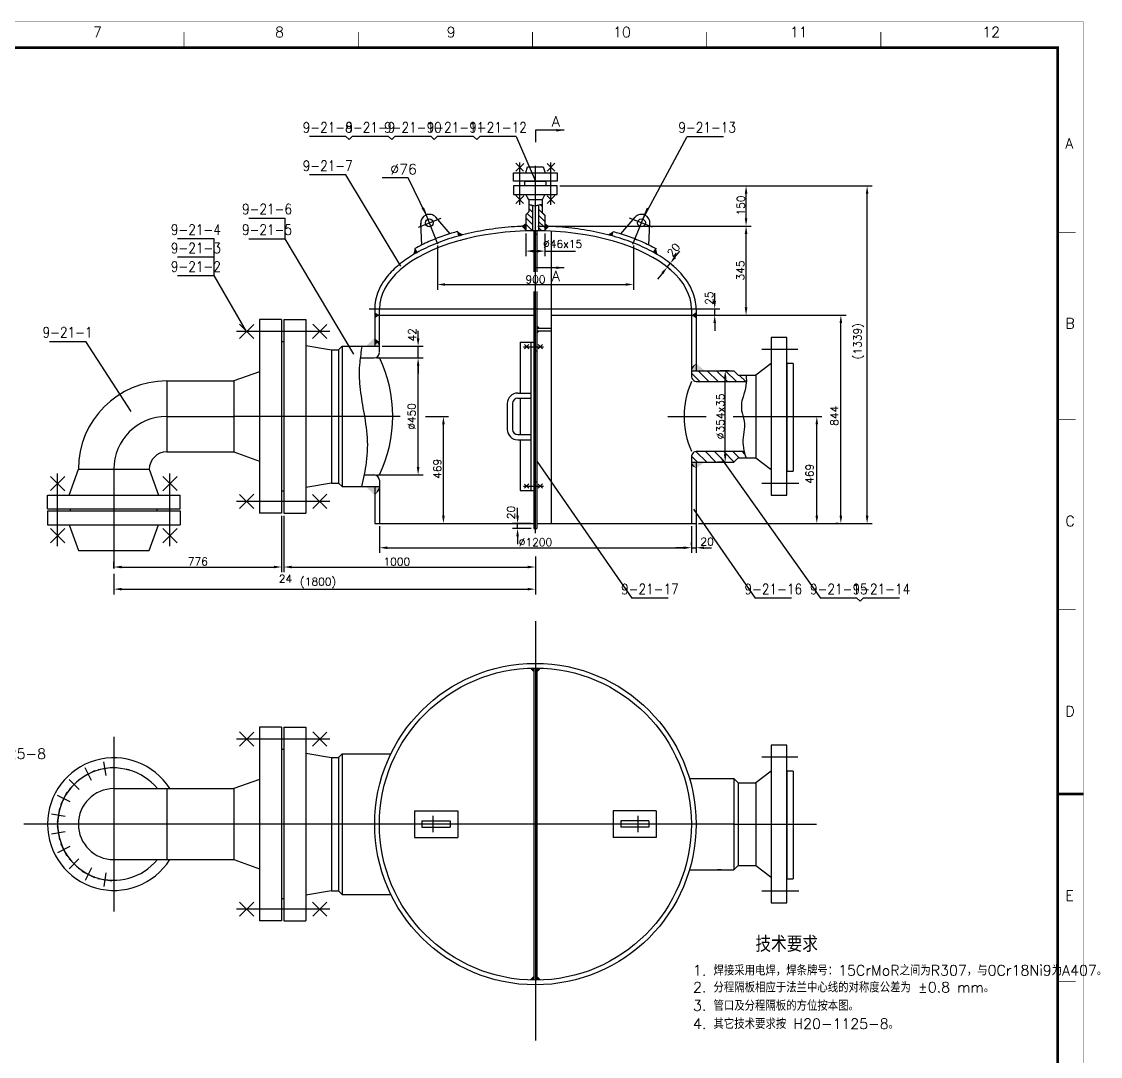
# Model space of a CAD drawing. Extents: x 49444 to 186655, y 41039 to 60167.
# Drawn here: x 180108 to 186332, y 50243 to 56211 of the extents above; entities that cross this region are included whole.
import ezdxf
from ezdxf.enums import TextEntityAlignment as Align

# ---------------------------------------------------------------- set-up
doc = ezdxf.new("R2010")
doc.units = 0
doc.header["$LTSCALE"] = 60
doc.header["$MEASUREMENT"] = 0
doc.header["$PDMODE"] = 3
doc.header["$PDSIZE"] = 0.001
doc.layers.get('0').update_dxf_attribs({"linetype": 'CONTINUOUS'})
doc.layers.get('DEFPOINTS').update_dxf_attribs({"linetype": 'CONTINUOUS'})
doc.styles.get("Standard").update_dxf_attribs({"font": 'txt_l', "bigfont": 'hztxt_l'})
doc.dimstyles.get("Standard").update_dxf_attribs({"dimtxt": 0.18, "dimasz": 0.18, "dimexe": 0.18, "dimexo": 0.0625, "dimgap": 0.09, "dimtad": 0, "dimtih": 1, "dimtoh": 1, "dimdec": 4, "dimzin": 0, "dimdsep": 46, "dimtxsty": 'Standard', "dimcen": 0.09, "dimadec": 0, "dimazin": 0, "dimtfac": 1, "dimtdec": 4, "dimtofl": 0, "dimtmove": 0, "dimatfit": 3, "dimfxl": 0, "dimtolj": 1, "dimtzin": 0, "dimarcsym": 0})
doc.dimstyles.new('STANDARD$0', dxfattribs={"dimtxt": 3, "dimasz": 3, "dimexe": 2, "dimexo": 1, "dimgap": 0.5, "dimtad": 1, "dimdec": 0, "dimzin": 0, "dimdsep": 46, "dimtxsty": 'Standard', "dimcen": 1, "dimclrd": 256, "dimclre": 256, "dimclrt": 256, "dimadec": 0, "dimazin": 0, "dimtfac": 1.5, "dimtdec": 3, "dimtix": 1, "dimtmove": 0, "dimatfit": 2, "dimfxl": 0, "dimtolj": 1, "dimarcsym": 0})

# ---------------------------------------------------------------- blocks, each defined once
blk = doc.blocks.new('*D544')
at = {"lineweight": -2}
for p, q in [((182437.5, 53933.8), (182571.7, 53933.8)), ((182541.7, 53360.8), (182541.7, 53888.8)), ((182490.7, 53315.8), (182571.7, 53315.8))]:
    blk.add_line(p, q, dxfattribs=at)
for points in [[(182534.2, 53888.8), (182549.2, 53888.8), (182541.7, 53933.8)], [(182534.2, 53360.8), (182549.2, 53360.8), (182541.7, 53315.8)]]:
    blk.add_solid(points)
at = {"layer": 'DEFPOINTS', "color": 0}
for p in [(182422.5, 53933.8), (182541.7, 53933.8), (182475.7, 53315.8)]:
    blk.add_point(p, dxfattribs=at)
at = {"insert": (182507, 53631.2), "char_height": 45, "attachment_point": 5, "rotation": 90}
blk.add_mtext('\\A1;469', dxfattribs=at)
blk = doc.blocks.new('*D556')
at = {"lineweight": -2}
for p, q in [((181620.3, 53360), (181620.3, 53035.3)), ((183072.3, 53125.3), (183072.3, 53035.3)), ((181665.3, 53065.3), (183027.3, 53065.3))]:
    blk.add_line(p, q, dxfattribs=at)
for points in [[(181665.3, 53072.8), (181665.3, 53057.8), (181620.3, 53065.3)], [(183027.3, 53072.8), (183027.3, 53057.8), (183072.3, 53065.3)]]:
    blk.add_solid(points)
at = {"layer": 'DEFPOINTS', "color": 0}
for p in [(181620.3, 53375), (183072.3, 53140.3), (183072.3, 53065.3)]:
    blk.add_point(p, dxfattribs=at)
at = {"insert": (182272.7, 53096.5), "char_height": 45, "attachment_point": 5}
blk.add_mtext('\\A1;1000', dxfattribs=at)
blk = doc.blocks.new('*D559')
at = {"lineweight": -2}
for p, q in [((181608.3, 53360), (181608.3, 53035.3)), ((180640, 53056.6), (180640, 53095.3)), ((180685, 53065.3), (181563.3, 53065.3))]:
    blk.add_line(p, q, dxfattribs=at)
for points in [[(180685, 53072.8), (180685, 53057.8), (180640, 53065.3)], [(181563.3, 53072.8), (181563.3, 53057.8), (181608.3, 53065.3)]]:
    blk.add_solid(points)
at = {"layer": 'DEFPOINTS', "color": 0}
for p in [(181608.3, 53375), (180640, 53041.6), (181608.3, 53065.3)]:
    blk.add_point(p, dxfattribs=at)
at = {"insert": (181124.1, 53097.2), "char_height": 45, "attachment_point": 5}
blk.add_mtext('\\A1;776', dxfattribs=at)
blk = doc.blocks.new('*D557')
at = {"lineweight": -2}
for p, q in [((183072.3, 53093.9), (183072.3, 52907.6)), ((180640, 53026.6), (180640, 52907.6)), ((180685, 52937.6), (183027.3, 52937.6))]:
    blk.add_line(p, q, dxfattribs=at)
for points in [[(180685, 52945.1), (180685, 52930.1), (180640, 52937.6)], [(183027.3, 52945.1), (183027.3, 52930.1), (183072.3, 52937.6)]]:
    blk.add_solid(points)
at = {"layer": 'DEFPOINTS', "color": 0}
for p in [(183072.3, 53108.9), (180640, 53041.6), (183072.3, 52937.6)]:
    blk.add_point(p, dxfattribs=at)
at = {"insert": (181818.2, 52973.2), "char_height": 45, "attachment_point": 5}
blk.add_mtext('\\A1;(1800)', dxfattribs=at)
blk = doc.blocks.new('*D561')
at = {"lineweight": -2}
for p, q in [((183964.4, 55263.7), (184317.8, 55263.7)), ((184287.8, 55076.8), (184287.8, 55218.7)), ((183849.5, 55031.8), (184317.8, 55031.8))]:
    blk.add_line(p, q, dxfattribs=at)
for points in [[(184280.3, 55218.7), (184295.3, 55218.7), (184287.8, 55263.7)], [(184280.3, 55076.8), (184295.3, 55076.8), (184287.8, 55031.8)]]:
    blk.add_solid(points)
at = {"layer": 'DEFPOINTS', "color": 0}
for p in [(183949.4, 55263.7), (184287.8, 55263.7), (183834.5, 55031.8)]:
    blk.add_point(p, dxfattribs=at)
at = {"insert": (184257.9, 55151.2), "char_height": 45, "attachment_point": 5, "rotation": 90}
blk.add_mtext('\\A1;150', dxfattribs=at)
blk = doc.blocks.new('*D545')
at = {"lineweight": -2}
for p, q in [((183213.2, 55263.7), (185016.2, 55263.7)), ((184986.2, 53360.8), (184986.2, 55218.7)), ((184653.5, 53315.8), (185016.2, 53315.8))]:
    blk.add_line(p, q, dxfattribs=at)
for points in [[(184978.7, 55218.7), (184993.7, 55218.7), (184986.2, 55263.7)], [(184978.7, 53360.8), (184993.7, 53360.8), (184986.2, 53315.8)]]:
    blk.add_solid(points)
at = {"layer": 'DEFPOINTS', "color": 0}
for p in [(183198.2, 55263.7), (184986.2, 55263.7), (184638.5, 53315.8)]:
    blk.add_point(p, dxfattribs=at)
at = {"insert": (184938.1, 54367.2), "char_height": 45, "attachment_point": 5, "rotation": 90}
blk.add_mtext('\\A1;(1339)', dxfattribs=at)
blk = doc.blocks.new('*D562')
at = {"lineweight": -2}
for p, q in [((183087.3, 55031.8), (184317.8, 55031.8)), ((184287.8, 54562.5), (184287.8, 54986.8)), ((184105.1, 54517.5), (184317.8, 54517.5))]:
    blk.add_line(p, q, dxfattribs=at)
for points in [[(184280.3, 54986.8), (184295.3, 54986.8), (184287.8, 55031.8)], [(184280.3, 54562.5), (184295.3, 54562.5), (184287.8, 54517.5)]]:
    blk.add_solid(points)
at = {"layer": 'DEFPOINTS', "color": 0}
for p in [(183072.3, 55031.8), (184287.8, 55031.8), (184090.1, 54517.5)]:
    blk.add_point(p, dxfattribs=at)
at = {"insert": (184255.2, 54775.3), "char_height": 45, "attachment_point": 5, "rotation": 90}
blk.add_mtext('\\A1;345', dxfattribs=at)
blk = doc.blocks.new('*D563')
at = {"lineweight": -2}
for p, q in [((184106.8, 54600), (184106.8, 54645)), ((183923.7, 54555), (184136.8, 54555)), ((184106.8, 54517.5), (184106.8, 54555)), ((183923.7, 54517.5), (184136.8, 54517.5)), ((184106.8, 54472.5), (184106.8, 54427.5))]:
    blk.add_line(p, q, dxfattribs=at)
for points in [[(184099.3, 54600), (184114.3, 54600), (184106.8, 54555)], [(184099.3, 54472.5), (184114.3, 54472.5), (184106.8, 54517.5)]]:
    blk.add_solid(points)
at = {"layer": 'DEFPOINTS', "color": 0}
for p in [(183908.7, 54555), (184106.8, 54555), (183908.7, 54517.5)]:
    blk.add_point(p, dxfattribs=at)
at = {"insert": (184075, 54615.8), "char_height": 45, "attachment_point": 5, "rotation": 90}
blk.add_mtext('\\A1;25', dxfattribs=at)
blk = doc.blocks.new('*D546')
at = {"lineweight": -2}
for p, q in [((184650.6, 53933.8), (184725.9, 53933.8)), ((184695.9, 53360.8), (184695.9, 53888.8)), ((184014.3, 53315.8), (184725.9, 53315.8))]:
    blk.add_line(p, q, dxfattribs=at)
for points in [[(184688.4, 53888.8), (184703.4, 53888.8), (184695.9, 53933.8)], [(184688.4, 53360.8), (184703.4, 53360.8), (184695.9, 53315.8)]]:
    blk.add_solid(points)
at = {"layer": 'DEFPOINTS', "color": 0}
for p in [(184635.6, 53933.8), (184695.9, 53933.8), (183999.3, 53315.8)]:
    blk.add_point(p, dxfattribs=at)
at = {"insert": (184654.1, 53603.3), "char_height": 45, "attachment_point": 5, "rotation": 90}
blk.add_mtext('\\A1;469', dxfattribs=at)
blk = doc.blocks.new('*D569')
at = {"lineweight": -2}
for p, q in [((184190.5, 54197.5), (184137.5, 54197.5)), ((184167.5, 53715.1), (184167.5, 54152.5)), ((184152.5, 53670.1), (184137.5, 53670.1))]:
    blk.add_line(p, q, dxfattribs=at)
for points in [[(184160, 54152.5), (184175, 54152.5), (184167.5, 54197.5)], [(184160, 53715.1), (184175, 53715.1), (184167.5, 53670.1)]]:
    blk.add_solid(points)
at = {"layer": 'DEFPOINTS', "color": 0}
for p in [(184167.5, 54197.5), (184205.5, 54197.5), (184167.5, 53670.1)]:
    blk.add_point(p, dxfattribs=at)
at = {"insert": (184140.1, 53933.8), "char_height": 45, "attachment_point": 5, "rotation": 90}
blk.add_mtext('\\A1;%%c354x35', dxfattribs=at)
blk = doc.blocks.new('*D568')
at = {"lineweight": -2}
for p, q in [((183016.9, 54989.1), (183016.9, 54857.4)), ((183127.6, 54989.1), (183127.6, 54857.4)), ((183061.9, 54887.4), (183082.6, 54887.4))]:
    blk.add_line(p, q, dxfattribs=at)
for points in [[(183061.9, 54894.9), (183061.9, 54879.9), (183016.9, 54887.4)], [(183082.6, 54894.9), (183082.6, 54879.9), (183127.6, 54887.4)]]:
    blk.add_solid(points)
at = {"layer": 'DEFPOINTS', "color": 0}
for p in [(183016.9, 55004.1), (183127.6, 55004.1), (183127.6, 54887.4)]:
    blk.add_point(p, dxfattribs=at)
at = {"insert": (183229.1, 54928.6), "char_height": 45, "attachment_point": 5}
blk.add_mtext('\\A1;%%c46x15', dxfattribs=at)
blk = doc.blocks.new('*D564')
at = {"lineweight": -2}
for p, q in [((182506.7, 54919.1), (182506.7, 54664.9)), ((183637.9, 54919.1), (183637.9, 54664.9)), ((182551.7, 54694.9), (183592.9, 54694.9))]:
    blk.add_line(p, q, dxfattribs=at)
for points in [[(182551.7, 54702.4), (182551.7, 54687.4), (182506.7, 54694.9)], [(183592.9, 54702.4), (183592.9, 54687.4), (183637.9, 54694.9)]]:
    blk.add_solid(points)
at = {"layer": 'DEFPOINTS', "color": 0}
for p in [(182506.7, 54934.1), (183637.9, 54934.1), (183637.9, 54694.9)]:
    blk.add_point(p, dxfattribs=at)
at = {"insert": (183072.3, 54723.9), "char_height": 45, "attachment_point": 5}
blk.add_mtext('\\A1;900', dxfattribs=at)
blk = doc.blocks.new('*D558')
at = {"lineweight": -2}
for p, q in [((182172.3, 53300.8), (182172.3, 53146.4)), ((183972.3, 53300.8), (183972.3, 53146.4)), ((182217.3, 53176.4), (183927.3, 53176.4))]:
    blk.add_line(p, q, dxfattribs=at)
for points in [[(182217.3, 53183.9), (182217.3, 53168.9), (182172.3, 53176.4)], [(183927.3, 53183.9), (183927.3, 53168.9), (183972.3, 53176.4)]]:
    blk.add_solid(points)
at = {"layer": 'DEFPOINTS', "color": 0}
for p in [(182172.3, 53315.8), (183972.3, 53315.8), (183972.3, 53176.4)]:
    blk.add_point(p, dxfattribs=at)
at = {"insert": (183072.3, 53208.6), "char_height": 45, "attachment_point": 5}
blk.add_mtext('\\A1;%%c1200', dxfattribs=at)
blk = doc.blocks.new('*D555')
at = {"lineweight": -2}
for p, q in [((183999.3, 53324.1), (183999.3, 53146.5)), ((183927.3, 53176.5), (183882.3, 53176.5)), ((183972.3, 53191.4), (183972.3, 53206.5)), ((183972.3, 53176.5), (183999.3, 53176.5)), ((184044.3, 53176.5), (184089.3, 53176.5))]:
    blk.add_line(p, q, dxfattribs=at)
for points in [[(183927.3, 53184), (183927.3, 53169), (183972.3, 53176.5)], [(184044.3, 53184), (184044.3, 53169), (183999.3, 53176.5)]]:
    blk.add_solid(points)
at = {"layer": 'DEFPOINTS', "color": 0}
for p in [(183999.3, 53339.1), (183972.3, 53176.4), (183999.3, 53176.5)]:
    blk.add_point(p, dxfattribs=at)
at = {"insert": (184062.5, 53211.3), "char_height": 45, "attachment_point": 5}
blk.add_mtext('\\A1;20', dxfattribs=at)
blk = doc.blocks.new('*D565')
at = {"lineweight": -2}
for p, q in [((183877.7, 54851.9), (183905.6, 54887.2)), ((183833, 54795.4), (183849.8, 54816.6)), ((183844.8, 54786.1), (183856.6, 54776.8)), ((183861.6, 54807.3), (183873.3, 54798)), ((183805.1, 54760.1), (183777.2, 54724.8))]:
    blk.add_line(p, q, dxfattribs=at)
for points in [[(183871.8, 54856.6), (183883.6, 54847.2), (183849.8, 54816.6)], [(183799.2, 54764.8), (183811, 54755.5), (183833, 54795.4)]]:
    blk.add_solid(points)
at = {"layer": 'DEFPOINTS', "color": 0}
for p in [(183833, 54795.4), (183849.8, 54816.6), (183849.8, 54816.6)]:
    blk.add_point(p, dxfattribs=at)
at = {"insert": (183869.6, 54894), "char_height": 45, "attachment_point": 5, "rotation": 51.65916}
blk.add_mtext('\\A1;20', dxfattribs=at)
blk = doc.blocks.new('*D560')
at = {"lineweight": -2}
for p, q in [((182969.5, 53360.8), (182969.5, 53405.8)), ((183048.3, 53315.8), (182939.5, 53315.8)), ((183048.3, 53287.5), (182939.5, 53287.5)), ((182969.5, 53287.5), (182969.5, 53315.8)), ((182969.5, 53242.5), (182969.5, 53197.5))]:
    blk.add_line(p, q, dxfattribs=at)
for points in [[(182962, 53360.8), (182977, 53360.8), (182969.5, 53315.8)], [(182962, 53242.5), (182977, 53242.5), (182969.5, 53287.5)]]:
    blk.add_solid(points)
at = {"layer": 'DEFPOINTS', "color": 0}
for p in [(182969.5, 53315.8), (183063.3, 53315.8), (183063.3, 53287.5)]:
    blk.add_point(p, dxfattribs=at)
at = {"insert": (182931.4, 53378.9), "char_height": 45, "attachment_point": 5, "rotation": 90}
blk.add_mtext('\\A1;20', dxfattribs=at)
blk = doc.blocks.new('*D547')
at = {"lineweight": -2}
for p, q in [((184269.2, 54517.5), (184864.8, 54517.5)), ((184834.8, 53360.8), (184834.8, 54472.5)), ((184819.8, 53315.8), (184804.8, 53315.8))]:
    blk.add_line(p, q, dxfattribs=at)
for points in [[(184827.3, 54472.5), (184842.3, 54472.5), (184834.8, 54517.5)], [(184827.3, 53360.8), (184842.3, 53360.8), (184834.8, 53315.8)]]:
    blk.add_solid(points)
at = {"layer": 'DEFPOINTS', "color": 0}
for p in [(184254.2, 54517.5), (184834.8, 54517.5), (184834.8, 53315.8)]:
    blk.add_point(p, dxfattribs=at)
at = {"insert": (184797.5, 53937.6), "char_height": 45, "attachment_point": 5, "rotation": 90}
blk.add_mtext('\\A1;844', dxfattribs=at)
blk = doc.blocks.new('*D566')
at = {"lineweight": -2}
for p, q in [((182157.3, 54271.3), (182425.7, 54271.3)), ((182395.7, 53641.3), (182395.7, 54226.3)), ((182157.3, 53596.3), (182425.7, 53596.3))]:
    blk.add_line(p, q, dxfattribs=at)
for points in [[(182388.2, 54226.3), (182403.2, 54226.3), (182395.7, 54271.3)], [(182388.2, 53641.3), (182403.2, 53641.3), (182395.7, 53596.3)]]:
    blk.add_solid(points)
at = {"layer": 'DEFPOINTS', "color": 0}
for p in [(182142.3, 54271.3), (182395.7, 54271.3), (182142.3, 53596.3)]:
    blk.add_point(p, dxfattribs=at)
at = {"insert": (182358.1, 53933.8), "char_height": 45, "attachment_point": 5, "rotation": 90}
blk.add_mtext('\\A1;%%c450', dxfattribs=at)
blk = doc.blocks.new('*D567')
at = {"lineweight": -2}
for p, q in [((182395.7, 54383.5), (182395.7, 54428.5)), ((182187.3, 54338.5), (182425.7, 54338.5)), ((182395.7, 54271.3), (182395.7, 54338.5)), ((182384.8, 54271.3), (182425.7, 54271.3)), ((182395.7, 54226.3), (182395.7, 54181.3))]:
    blk.add_line(p, q, dxfattribs=at)
for points in [[(182388.2, 54383.5), (182403.2, 54383.5), (182395.7, 54338.5)], [(182388.2, 54226.3), (182403.2, 54226.3), (182395.7, 54271.3)]]:
    blk.add_solid(points)
at = {"layer": 'DEFPOINTS', "color": 0}
for p in [(182172.3, 54338.5), (182395.7, 54338.5), (182369.8, 54271.3)]:
    blk.add_point(p, dxfattribs=at)
at = {"insert": (182361.4, 54404.4), "char_height": 45, "attachment_point": 5, "rotation": 90}
blk.add_mtext('\\A1;42', dxfattribs=at)

msp = doc.modelspace()

# ---------------------------------------------------------------- hatches: boundary and pattern name
h = msp.add_hatch()
h.set_pattern_fill('ANSI31', color=256, scale=200, angle=90, style=0)
h.set_pattern_definition([(135, (154036.81, 42905.11), (-17.67767, -17.67767), [])])
edge = h.paths.add_edge_path()
edge.add_arc((183024.940199, 55065.541795), 89.907583, 70.3961695458, 84.2241260272)
edge.add_line((183033.988261, 55154.992933), (183033.988261, 55112.992403))
edge.add_line((183033.988261, 55112.992403), (183016.855501, 55096.976295))
edge.add_line((183016.855501, 55096.976295), (183016.855501, 55004.112987))
edge.add_ellipse((183072.309701, 54554.968013), major_axis=(-900, 0), ratio=0.5, start_angle=271.0953200844, end_angle=273.5325616392, ccw=False)
edge.add_line((183055.105501, 55004.885787), (183055.105501, 55150.237888))
h = msp.add_hatch()
h.set_pattern_fill('ANSI31', color=256, scale=200, style=0)
h.set_pattern_definition([(135, (212107.81, 42905.11), (17.67767, 17.67767), [])])
edge = h.paths.add_edge_path()
edge.add_arc((183119.679172, 55065.541795), 89.907583, 455.7758739728, 469.6038304542, ccw=False)
edge.add_line((183110.631109, 55154.992933), (183110.631109, 55112.992403))
edge.add_line((183110.631109, 55112.992403), (183127.763869, 55096.976295))
edge.add_line((183127.763869, 55096.976295), (183127.763869, 55004.112987))
edge.add_ellipse((183072.30967, 54554.968013), major_axis=(900, 0), ratio=0.5, start_angle=86.4674383608, end_angle=88.9046799156)
edge.add_line((183089.513869, 55004.885787), (183089.513869, 55150.237888))
h = msp.add_hatch()
h.set_pattern_fill('ANSI31', color=256, scale=300, angle=90, style=0)
h.set_pattern_definition([(135, (154036.81, 42752.674), (-26.516504, -26.516504), [])])
h.paths.add_polyline_path([(184289.180993, 54134.477179, 0.0464178178), (184287.287836, 54172.727179), (184242.929261, 54172.727179), (184218.152576, 54197.477179), (183972.309701, 54197.477179), (183972.309701, 54168.227154, 0.4142135624), (184006.059676, 54134.477179)])
h.paths.add_polyline_path([(184218.152576, 53670.089464), (184242.929261, 53694.839464), (184289.01671, 53694.839464, -0.0416168976), (184276.279774, 53733.089464), (184006.059676, 53733.089464, 0.4142135624), (183972.309701, 53699.339489), (183972.309701, 53670.089464)])

# ---------------------------------------------------------------- linework, layer by layer
for p, q in [((181979.179961, 55548.422789), (181769.179961, 55548.422789)), ((182224.802333, 55548.422789), (182014.802333, 55548.422789)), ((182470.424705, 55548.422789), (182260.424705, 55548.422789)), ((182716.047077, 55548.422789), (182506.047077, 55548.422789)), ((182961.669449, 55548.422789), (182751.669449, 55548.422789)), ((182961.669449, 55548.422789), (183072.218889, 55291.193325)), ((183692.766571, 55071.454701), (183947.899911, 55548.158763)), ((183947.899911, 55548.158763), (184157.899911, 55548.158763)), ((183072.309685, 53260.339919), (183072.309685, 55378.411437)), ((181979.179961, 55327.127123), (181769.179961, 55327.127123)), ((182296.897317, 54800.694182), (181979.179961, 55327.127123)), ((182337.979967, 55309.961838), (182187.624463, 55309.961838)), ((182509.528854, 54926.911876), (182425.776681, 55136.804453)), ((183635.090517, 54926.911876), (183718.842689, 55136.804453)), ((181418.84744, 55077.519479), (181628.84744, 55077.519479)), ((181628.84744, 54958.43001), (181628.84744, 55077.519479)), ((182397.59865, 55025.431087), (182529.319867, 55077.966786)), ((182416.853748, 54923.159644), (182411.601066, 55048.461698)), ((182579.931817, 54987.555402), (182497.140618, 55082.562568)), ((183564.687554, 54987.555402), (183647.478752, 55082.562568)), ((183747.020721, 55025.431087), (183615.299504, 55077.966786)), ((183727.765622, 54923.159644), (183733.018305, 55048.461698)), ((182631.308308, 54975.489417), (182624.036812, 55000.657726)), ((183063.309701, 55004.945512), (183063.309701, 54766.902328)), ((183063.309701, 54984.196831), (183081.309701, 54984.196831)), ((183081.309701, 55004.945512), (183081.309701, 54766.902328)), ((183163.063652, 55002.674312), (183163.063652, 53315.825687)), ((183513.311063, 54975.489417), (183520.582559, 55000.657726)), ((181218.300689, 54958.418353), (181008.300689, 54958.418353)), ((181218.300689, 54745.751638), (181218.300689, 54958.418353)), ((181418.84744, 54958.43001), (181628.84744, 54958.43001)), ((182025.488422, 54292.033974), (181628.84744, 54958.43001)), ((182390.157342, 54879.64145), (182375.805525, 54901.62071)), ((183754.462028, 54879.64145), (183768.813845, 54901.62071)), ((181218.300689, 54852.084996), (181008.300689, 54852.084996)), ((183127.582254, 54887.436304), (183303.324382, 54887.436304)), ((181008.300689, 54745.751638), (181218.300689, 54745.751638)), ((181406.15715, 54424.283318), (181218.300689, 54745.751638)), ((183063.309701, 54653.81239), (183063.309701, 53287.47431)), ((183081.309701, 54653.81239), (183081.309701, 53556.297287)), ((182113.714314, 54554.968013), (184040.4841, 54554.968013)), ((182145.309701, 54554.968013), (182145.309701, 54338.476974)), ((182172.309695, 54302.998531), (182172.309705, 54554.968013)), ((183972.309701, 54554.968013), (183972.309701, 54168.227179)), ((183999.309701, 54554.968013), (183999.309701, 54197.477179)), ((181480.809701, 54492.533318), (181480.809701, 53375.033318)), ((181608.309701, 54492.533318), (181480.809701, 54492.533318)), ((181608.309701, 54492.533318), (181608.309701, 53375.033318)), ((181620.309701, 54492.533318), (181620.309701, 53375.033318)), ((181620.309701, 54492.533318), (181747.809701, 54492.533318)), ((181747.809701, 54492.533318), (181747.809701, 53375.033318)), ((182145.309701, 54517.468013), (183063.309701, 54517.468013)), ((183163.063652, 54517.468013), (183999.309701, 54517.468013)), ((181885.552345, 54424.283318), (181347.011653, 54424.283318)), ((183081.309701, 54443.061916), (183163.063652, 54443.061916)), ((183081.309701, 54426.970519), (183163.063652, 54426.970519)), ((180268.005029, 54366.549291), (180478.005029, 54366.549291)), ((180739.416519, 53962.999836), (180478.005029, 54366.549291)), ((181620.309701, 54365.033318), (181608.309701, 54365.033318)), ((181620.309701, 54365.033318), (181620.309701, 53502.533318)), ((182985.309701, 54361.268876), (183063.309701, 54361.268876)), ((182985.309701, 54361.268876), (182985.309701, 54068.783318)), ((183045.309701, 54361.268876), (183045.309701, 53506.297287)), ((181896.309701, 54317.783318), (181936.483048, 54317.783318)), ((181936.483048, 54317.783318), (181957.530418, 54338.783318)), ((181936.483048, 54317.783318), (181936.483048, 53549.783318)), ((181957.530418, 54338.783318), (182172.309689, 54338.783318)), ((181957.530418, 54338.783318), (181957.530418, 53528.783318)), ((183003.518012, 54335.722761), (183119.511541, 54335.722761)), ((183063.309701, 54311.268876), (183081.309701, 54311.268876)), ((182061.807632, 54271.283318), (182142.309686, 54271.283318)), ((180944.981935, 54138.533318), (180944.981935, 53729.033318)), ((180944.981935, 54138.533318), (181332.309701, 54138.533318)), ((182970.309701, 54068.783318), (183045.309701, 54068.783318)), ((182970.309701, 54038.783318), (183045.309701, 54038.783318)), ((182985.309701, 54038.783318), (182985.309701, 53828.783318)), ((182910.309701, 54008.783318), (182910.309701, 53858.783318)), ((182940.309701, 54008.783318), (182940.309701, 53858.783318)), ((180944.981935, 53933.783318), (181332.309701, 53933.783318)), ((182292.984186, 53933.783318), (181332.309701, 53933.783318)), ((183836.221827, 53933.783318), (184057.745529, 53933.783318)), ((184213.053788, 53933.783318), (184722.109445, 53933.783318)), ((182970.309701, 53828.783318), (183045.309701, 53828.783318)), ((182970.309701, 53798.783318), (183045.309701, 53798.783318)), ((182985.309701, 53798.783318), (182985.309701, 53506.297287)), ((180944.981935, 53729.033318), (181332.309701, 53729.033318)), ((183081.309701, 53675.267199), (183627.792393, 52885.689521)), ((183972.309701, 53699.339464), (183972.309701, 53315.825687)), ((183999.309701, 53670.089464), (183999.309701, 53315.825687)), ((184142.291353, 53694.741508), (184717.715792, 52885.689521)), ((180315.981935, 53184.772453), (180315.981935, 53604.147701)), ((180639.981935, 53628.783318), (180639.981935, 53056.582695)), ((180963.981935, 53184.772453), (180963.981935, 53604.147701)), ((182084.177417, 53596.283318), (182142.309686, 53596.283318)), ((181896.309701, 53549.783318), (181936.483048, 53549.783318)), ((181936.483048, 53549.783318), (181957.530418, 53528.783318)), ((182172.309686, 53566.283319), (182172.309686, 53315.825687)), ((183003.518012, 53531.843402), (183119.511541, 53531.843402)), ((183063.309701, 53556.297287), (183081.309701, 53556.297287)), ((183081.309701, 53556.297287), (183081.309701, 53287.47431)), ((180257.481935, 53480.283318), (181022.481935, 53480.283318)), ((180257.481935, 53400.783318), (180257.481935, 53480.283318)), ((181022.481935, 53400.783318), (181022.481935, 53480.283318)), ((181620.309701, 53502.533318), (181608.309701, 53502.533318)), ((181957.530418, 53528.783318), (182172.309695, 53528.783318)), ((182145.309701, 53528.783318), (182145.309701, 53465.033318)), ((182145.309701, 53528.783318), (182145.309701, 53315.825687)), ((182985.309701, 53506.297287), (183063.309701, 53506.297287)), ((181885.552345, 53443.283318), (181347.011653, 53443.283318)), ((180257.481935, 53400.783318), (181022.481935, 53400.783318)), ((180257.481935, 53388.783318), (180257.481935, 53309.283318)), ((180257.481935, 53388.783318), (181022.481935, 53388.783318)), ((180389.46955, 53388.783318), (180389.46955, 53400.783318)), ((180389.46955, 53388.783318), (180890.49432, 53388.783318)), ((180890.49432, 53388.783318), (180890.49432, 53400.783318)), ((181022.481935, 53388.783318), (181022.481935, 53309.283318)), ((181608.309701, 53375.033318), (181480.809701, 53375.033318)), ((181620.309701, 53375.033318), (181747.809701, 53375.033318)), ((183984.069875, 53399.7729), (184339.877386, 52885.689521)), ((180257.481935, 53309.283318), (181022.481935, 53309.283318)), ((182145.309701, 53315.825687), (183063.309701, 53315.825687)), ((183063.309701, 53287.47431), (183081.309701, 53287.47431)), ((183081.309701, 53315.825687), (183999.309701, 53315.825687)), ((183837.792393, 52885.689521), (183627.792393, 52885.689521)), ((184549.877386, 52885.689521), (184339.877386, 52885.689521)), ((184927.715792, 52885.689521), (184717.715792, 52885.689521)), ((185173.338164, 52885.689521), (184963.338164, 52885.689521)), ((183072.309685, 52752.181209), (183072.309685, 50334.771654)), ((183063.309701, 52482.3895), (183063.309701, 50682.479527)), ((183081.309701, 52482.3895), (183081.309701, 50682.479527)), ((186085.313802, 51755.463632), (186085.313802, 52235.463632)), ((181608.309701, 52141.184513), (181480.809701, 52141.184513)), ((181480.809701, 52141.184513), (181480.809701, 51023.684513)), ((181608.309701, 52141.184513), (181608.309701, 51023.684513)), ((181620.309701, 52141.184513), (181747.809701, 52141.184513)), ((181620.309701, 52141.184513), (181620.309701, 51023.684513)), ((181747.809701, 52141.184513), (181747.809701, 51023.684513)), ((180639.981935, 52085.925957), (180639.981935, 51077.734442)), ((181885.552345, 52072.934513), (181347.011653, 52072.934513)), ((181620.309701, 52013.684513), (181608.309701, 52013.684513)), ((181620.309701, 52013.684513), (181620.309701, 51151.184513)), ((181936.483048, 51966.434513), (181957.530418, 51987.434513)), ((181957.530418, 51987.434513), (181957.530418, 51177.434513)), ((181957.530418, 51987.434513), (182238.460795, 51987.434513)), ((181896.309701, 51966.434513), (181936.483048, 51966.434513)), ((181936.483048, 51966.434513), (181936.483048, 51198.434513)), ((184218.152576, 51846.128374), (184218.152576, 51318.740659)), ((184242.929261, 51821.378374), (184242.929261, 51343.490659)), ((180639.981935, 51787.184513), (181332.309701, 51787.184513)), ((180944.981935, 51787.184513), (180944.981935, 51377.684513)), ((182375.295061, 51659.916466), (182624.036812, 51659.916466)), ((182375.295061, 51659.916466), (182375.295061, 51504.95256)), ((182480.38419, 51630.144097), (182480.38419, 51535.32639)), ((182624.036812, 51659.916466), (182624.036812, 51504.95256)), ((183520.582559, 51659.916466), (183520.582559, 51504.95256)), ((183769.324309, 51659.916466), (183520.582559, 51659.916466)), ((183664.23518, 51630.144097), (183664.23518, 51535.32639)), ((183769.324309, 51659.916466), (183769.324309, 51504.95256)), ((184213.053788, 51582.434513), (180120.134812, 51582.434513)), ((182375.295061, 51600.434513), (182375.295061, 51564.434513)), ((182416.853748, 51600.434513), (182416.853748, 51564.434513)), ((182416.853748, 51600.434513), (182579.931817, 51600.434513)), ((182416.853748, 51564.434513), (182579.931817, 51564.434513)), ((182579.931817, 51600.434513), (182579.931817, 51564.434513)), ((183835.449619, 51582.434513), (183525.665397, 51582.434513)), ((183727.765622, 51600.434513), (183564.687554, 51600.434513)), ((183564.687554, 51600.434513), (183564.687554, 51564.434513)), ((183727.765622, 51564.434513), (183564.687554, 51564.434513)), ((183727.765622, 51600.434513), (183727.765622, 51564.434513)), ((183769.324309, 51600.434513), (183769.324309, 51564.434513)), ((184213.053788, 51582.434513), (184693.885168, 51582.434513)), ((182375.295061, 51504.95256), (182624.036812, 51504.95256)), ((183769.324309, 51504.95256), (183520.582559, 51504.95256)), ((180639.981935, 51377.684513), (181332.309701, 51377.684513)), ((181896.309701, 51198.434513), (181936.483048, 51198.434513)), ((181936.483048, 51198.434513), (181957.530418, 51177.434513)), ((181957.530418, 51177.434513), (182238.460795, 51177.434513)), ((181620.309701, 51151.184513), (181608.309701, 51151.184513)), ((181885.552345, 51091.934513), (181347.011653, 51091.934513)), ((181608.309701, 51023.684513), (181480.809701, 51023.684513)), ((181620.309701, 51023.684513), (181747.809701, 51023.684513))]:
    msp.add_line(p, q)
at = {"color": 0, "linetype": 'ByBlock'}
for p, q in [((184145.064797, 53670.073508), (184122.564797, 53670.073508)), ((184145.064797, 51318.724703), (184122.564797, 51318.724703))]:
    msp.add_line(p, q, dxfattribs=at)
at = {"const_width": 1.5}
msp.add_lwpolyline([(173620.313802, 47300.463632), (186235.313802, 47300.463632), (186235.313802, 56210.463632), (173620.313802, 56210.463632), (173620.313802, 47300.463632, 1.9635677679)], format="xyb", dxfattribs=at)
for points, const_width in [([(181045.313802, 56150.463632), (181045.313802, 56060.463632)], 4.5), ([(182050.313802, 56150.463632), (182050.313802, 56060.463632)], 4.5), ([(183055.313802, 56150.463632), (183055.313802, 56060.463632)], 4.5), ([(184060.313802, 56150.463632), (184060.313802, 56060.463632)], 4.5), ([(185065.313802, 56150.463632), (185065.313802, 56060.463632)], 4.5), ([(173995.313802, 47450.463632), (186085.313802, 47450.463632), (186085.313802, 56060.463632), (173995.313802, 56060.463632), (173995.313802, 47450.463632)], 15), ([(186085.313802, 54995.463632), (186190.313802, 54995.463632)], 4.5), ([(186085.313802, 53915.463632), (186190.313802, 53915.463632)], 4.5), ([(186085.313802, 52818.6982), (186190.313802, 52818.6982)], 4.5), ([(186085.313802, 51755.463632), (186235.313802, 51755.463632)], 15), ([(186085.313802, 50675.463632), (186190.313802, 50675.463632)], 4.5)]:
    msp.add_lwpolyline(points, dxfattribs=dict(const_width=const_width))
for points in [[(181979.179961, 55548.422789), (181997.502438, 55530.343411), (182014.802333, 55548.422789)], [(182224.802333, 55548.422789), (182243.12481, 55530.343411), (182260.424705, 55548.422789)], [(182470.424705, 55548.422789), (182488.747182, 55530.343411), (182506.047077, 55548.422789)], [(182716.047077, 55548.422789), (182734.369555, 55530.343411), (182751.669449, 55548.422789)], [(182959.527616, 55348.994745), (183005.277946, 55393.32906)], [(182960.235624, 55394.037068), (183004.569939, 55348.286738)], [(182982.402772, 55154.574843), (182982.402772, 55397.56079)], [(183016.597674, 55339.53732), (183027.630121, 55373.003235), (183116.807656, 55373.003235), (183127.840104, 55339.53732)], [(183185.091804, 55348.994745), (183139.341474, 55393.32906)], [(183184.383796, 55394.037068), (183140.049481, 55348.286738)], [(183162.21663, 55154.574843), (183162.21663, 55397.56079)], [(183011.020419, 55263.71448), (183011.020419, 55291.193325), (183133.417359, 55291.193325), (183133.417359, 55263.71448)], [(183127.226506, 55213.901663), (183110.449494, 55183.52916), (183033.988261, 55183.52916), (183017.392756, 55213.901663)], [(182959.527616, 55162.53639), (183005.277946, 55206.870728)], [(182960.235624, 55207.578713), (183004.569939, 55161.828405)], [(183033.988261, 55183.52916), (183033.988261, 55112.992403)], [(183055.105501, 55150.23789), (183055.105501, 55004.883863)], [(183089.332254, 55151.63946), (183089.332254, 55004.885618)], [(183110.449494, 55183.52916), (183110.449494, 55109.936115)], [(183185.091804, 55162.53639), (183139.341474, 55206.870728)], [(183184.383796, 55207.578713), (183140.049481, 55161.828405)], [(183016.855501, 55096.976295), (183033.988261, 55112.992403)], [(183016.855501, 55096.976295), (183016.855501, 55004.093505)], [(183127.582254, 55094.585333), (183110.449494, 55110.601463)], [(183127.582254, 55094.585333), (183127.582254, 55004.099243)], [(181446.858596, 54383.023294), (181365.455689, 54465.543327)], [(181868.756985, 54383.023294), (181787.354077, 54465.543327)], [(181447.417159, 54464.984764), (181364.897126, 54383.581857)], [(181869.315547, 54464.984764), (181786.795515, 54383.581857)], [(181747.809701, 54343.283318), (181896.309701, 54317.783318), (181896.309701, 53549.783318), (181747.809701, 53524.283318)], [(183034.888696, 54347.933197), (183010.132686, 54323.512324)], [(183034.721127, 54323.344756), (183010.300255, 54348.100765)], [(183113.592263, 54347.933197), (183088.836253, 54323.512324)], [(183113.424694, 54323.344756), (183089.003822, 54348.100765)], [(184586.547854, 54320.773633), (184378.434038, 54320.773633)], [(184433.306306, 54239.775672), (184343.661671, 54172.727179), (184343.661671, 53694.839464), (184433.306306, 53627.790972)], [(184558.748531, 54239.261412), (184522.573998, 54239.261412), (184522.573998, 53618.276937), (184558.748531, 53618.276937)], [(184558.748531, 54239.261412), (184558.748531, 53618.276937)], [(181480.809701, 54191.033318), (181332.309701, 54138.533318), (181332.309701, 53729.033318), (181480.809701, 53676.533318)], [(183972.309701, 54197.477179), (184218.152576, 54197.477179)], [(184218.152576, 54197.477179), (184242.929261, 54172.727179)], [(184242.929261, 54172.727179), (184343.661671, 54172.727179)], [(184006.059701, 54134.477179), (184289.181003, 54134.477179)], [(184006.059701, 53733.089464), (184276.279773, 53733.089464)], [(183972.309701, 53670.089464), (184218.152576, 53670.089464)], [(184218.152576, 53670.089464), (184242.929261, 53694.839464)], [(184242.929261, 53694.839464), (184343.661671, 53694.839464)], [(180382.731935, 53480.283318), (180435.231935, 53628.783318), (180844.731935, 53628.783318), (180897.231935, 53480.283318)], [(180357.241959, 53587.578758), (180274.721926, 53506.17585)], [(180275.280489, 53588.13732), (180356.683396, 53505.617288)], [(180922.721912, 53587.578758), (181005.241944, 53506.17585)], [(181004.683382, 53588.13732), (180923.280474, 53505.617288)], [(183034.888696, 53519.632966), (183010.132686, 53544.053838)], [(183034.721127, 53544.221407), (183010.300255, 53519.465397)], [(183113.592263, 53519.632966), (183088.836253, 53544.053838)], [(183113.424694, 53544.221407), (183089.003822, 53519.465397)], [(184590.933646, 53546.792983), (184378.434038, 53546.792983)], [(184591.707854, 53546.792983), (184522.749437, 53546.792983)], [(181447.417159, 53402.581872), (181364.897126, 53483.984779)], [(181446.858596, 53484.543342), (181365.455689, 53402.023309)], [(181869.315547, 53402.581872), (181786.795515, 53483.984779)], [(181868.756985, 53484.543342), (181787.354077, 53402.023309)], [(180357.241959, 53286.591746), (180274.721926, 53205.188839)], [(180275.280489, 53287.150309), (180356.683396, 53204.630276)], [(180382.731935, 53309.283318), (180435.231935, 53160.783318), (180844.731935, 53160.783318), (180897.231935, 53309.283318)], [(180922.721912, 53286.591746), (181005.241944, 53205.188839)], [(181004.683382, 53287.150309), (180923.280474, 53204.630276)], [(184927.715792, 52885.689521), (184946.038269, 52867.610143), (184963.338164, 52885.689521)], [(181447.417159, 52113.63596), (181364.897126, 52032.233052)], [(181446.858596, 52031.67449), (181365.455689, 52114.194522)], [(181869.315547, 52113.63596), (181786.795515, 52032.233052)], [(181868.756985, 52031.67449), (181787.354077, 52114.194522)], [(181747.809701, 51991.934513), (181896.309701, 51966.434513), (181896.309701, 51198.434513), (181747.809701, 51172.934513)], [(180596.483108, 51862.024182), (180583.244232, 51942.076457)], [(184586.547854, 51969.424829), (184378.434038, 51969.424829)], [(180529.384774, 51889.554452), (180457.341573, 51852.226019)], [(180512.02739, 51834.868635), (180474.698957, 51906.911836)], [(180629.889808, 51908.669758), (180549.837532, 51895.430882)], [(180731.38273, 51895.79173), (180651.157454, 51907.938324)], [(184433.306306, 51888.426867), (184343.661671, 51821.378374), (184343.661671, 51343.490659), (184433.306306, 51276.442167)], [(184558.748531, 51887.912607), (184522.573998, 51887.912607), (184522.573998, 51266.928132), (184558.748531, 51266.928132)], [(184558.748531, 51887.912607), (184558.748531, 51266.928132)], [(180440.096754, 51782.943924), (180382.332731, 51839.925959)], [(180439.70576, 51840.316953), (180382.723725, 51782.55293)], [(181480.809701, 51839.684513), (181332.309701, 51787.184513), (181332.309701, 51377.684513), (181480.809701, 51325.184513)], [(183961.013527, 51846.128374), (184218.152576, 51846.128374)], [(184218.152576, 51846.128374), (184242.929261, 51821.378374)], [(184242.929261, 51821.378374), (184343.661671, 51821.378374)], [(180387.732273, 51711.3328), (180315.187005, 51747.675871)], [(180369.631175, 51765.776969), (180333.288103, 51693.231702)], [(180326.020405, 51673.230994), (180313.873811, 51593.005718)], [(180360.059746, 51627.045059), (180279.83447, 51639.191653)], [(180313.142377, 51571.738072), (180326.381253, 51491.685796)], [(180359.787953, 51538.331372), (180279.735677, 51525.092496)], [(180386.943499, 51453.875654), (180314.900299, 51416.547221)], [(180332.257682, 51471.233038), (180369.586115, 51399.189837)], [(180381.495182, 51381.554025), (180439.259205, 51324.571989)], [(180438.868211, 51381.945018), (180381.886176, 51324.180996)], [(180456.035166, 51311.479439), (180528.580433, 51275.136367)], [(180510.479335, 51329.580537), (180474.136264, 51257.035269)], [(180594.767076, 51301.90801), (180582.620482, 51221.682734)], [(183961.013529, 51318.740659), (184218.152576, 51318.740659)], [(184218.152576, 51318.740659), (184242.929261, 51343.490659)], [(184242.929261, 51343.490659), (184343.661671, 51343.490659)], [(180548.581141, 51267.868669), (180628.806417, 51255.722075)], [(184590.933646, 51195.444179), (184378.434038, 51195.444179)], [(184591.707854, 51195.444179), (184522.749437, 51195.444179)], [(181447.417159, 51051.233067), (181364.897126, 51132.635974)], [(181446.858596, 51133.194537), (181365.455689, 51050.674504)], [(181869.315547, 51051.233067), (181786.795515, 51132.635974)], [(181868.756985, 51133.194537), (181787.354077, 51050.674504)]]:
    msp.add_lwpolyline(points)
for points in [[(182946.222039, 55291.193325), (182946.222039, 55339.53732), (183198.215739, 55339.53732), (183198.215739, 55291.193325)], [(182946.222039, 55263.71448), (182946.222039, 55213.901663), (183198.215739, 55213.901663), (183198.215739, 55263.71448)], [(184522.573998, 54388.271959), (184433.306306, 54388.271959), (184433.306306, 53479.294684), (184522.573998, 53479.294684)], [(184522.573998, 52036.923154), (184433.306306, 52036.923154), (184433.306306, 51127.945879), (184522.573998, 51127.945879)]]:
    msp.add_lwpolyline(points, close=True)
for points in [[(183110.449487, 55154.972704, 0.0278642142), (183102.147311, 55154.271385, 0.0466953254), (183083.179341, 55149.763865, -0.0734135335), (183070.940052, 55147.535807, -0.0965903446), (183055.909556, 55149.947201, 0.0639054704), (183033.592646, 55155.032067, 0.0610899421)], [(182071.401881, 54338.783318, 0.0156792701), (182058.811788, 54244.117301, 0.0478028913), (182058.167692, 54123.273254, 0.0239528811), (182077.508913, 53984.112172, -0.0217906879), (182099.428064, 53831.251184, -0.0593701084), (182096.232117, 53669.481775, -0.0240068286), (182069.703867, 53528.783318)], [(183972.309701, 54168.227179, 0.414214), (184006.059701, 54134.477179, 4.712389)], [(184287.29594, 54172.727179, -0.0015258206), (184287.634891, 54170.191672, -0.0684652147), (184287.247537, 54113.848478, -0.0514130611), (184270.306107, 54046.469154, 0.0752256068), (184260.895746, 53999.781441, 0.0910934223), (184269.045688, 53938.846396, -0.0853989349), (184278.463651, 53874.015219, -0.0238574869), (184270.452591, 53812.633469, 0.1248001539), (184289.01671, 53694.839464, 6.1737958529)], [(183972.309701, 54134.477179, 0.2098667883), (183972.309701, 53733.089464, 3.91746)], [(184006.059701, 53733.089464, 0.414214), (183972.309701, 53699.339464, 3.141593)]]:
    msp.add_lwpolyline(points, format="xyb")
for centre, radius in [((182460.257682, 55050.422019), 22.649851), ((183684.361688, 55050.422019), 22.649851), ((183072.309685, 51582.434513), 926.999984), ((183072.309685, 51582.434513), 899.999988)]:
    msp.add_circle(centre, radius)
for centre, radius, start, end in [((182460.257682, 55050.422019), 48.922038, 41.0695637587, 187.910037712), ((183684.361688, 55050.422019), 48.922038, 352.089962288, 138.9304362413), ((182142.309686, 54301.283318), 30, 270, 359.9999950659), ((181466.271499, 53935.308011), 783.246407, 334.3418426331, 25.6539354002), ((180944.981935, 53628.783318), 509.75, 90, 180), ((182970.309701, 54008.783318), 60, 90, 180), ((182970.309701, 54008.783318), 30, 90, 180), ((180944.981935, 53628.783318), 305, 90, 180), ((182970.309701, 53858.783318), 60, 180, 270), ((182970.309701, 53858.783318), 30, 180, 270), ((180944.981935, 53628.783318), 100.25, 90, 180), ((182142.309686, 53566.283318), 30, 0.0000019443, 90), ((180639.981935, 51582.434513), 382.5, 32.363859945, 327.636140055), ((180639.981935, 51582.434513), 324, 39.1937262593, 320.8062737407), ((180639.981935, 51582.434513), 204.75, 90, 270)]:
    msp.add_arc(centre, radius, start, end)
msp.add_ellipse((183072.309701, 54554.968013), major_axis=(-900, 0), ratio=0.5, start_param=3.1415926536, end_param=6.2831853072)
for points, knots in [([(183016.855501, 55031.125357), (183007.108826, 55030.829129), (182997.371336, 55030.45475), (182938.512808, 55027.715632), (182889.737269, 55023.434184), (182794.136472, 55010.981764), (182747.31234, 55002.811085), (182656.79303, 54982.768409), (182613.098853, 54970.896942), (182529.930962, 54943.716659), (182490.457937, 54928.408674), (182416.710424, 54894.674924), (182382.435837, 54876.25023), (182319.938698, 54836.629091), (182291.714299, 54815.433084), (182242.07155, 54770.614004), (182220.649446, 54746.987193), (182191.128921, 54705.750204), (182180.965216, 54688.701098), (182164.297475, 54653.85055), (182157.79558, 54636.047654), (182148.676485, 54599.971194), (182146.062557, 54581.699086), (182145.35664, 54560.584066), (182145.309701, 54557.776039), (182145.309701, 54554.968013)], [4.7731302979, 4.7731302979, 4.7731302979, 4.7731302979, 4.8051962305, 4.8051962305, 4.9672334602, 4.9672334602, 5.1292706899, 5.1292706899, 5.2913079197, 5.2913079197, 5.4533451494, 5.4533451494, 5.6153823791, 5.6153823791, 5.7774196088, 5.7774196088, 5.9394568385, 5.9394568385, 6.0484615132, 6.0484615132, 6.157466188, 6.157466188, 6.2664708627, 6.2664708627, 6.2831853072, 6.2831853072, 6.2831853072, 6.2831853072]), ([(183999.309654, 54554.968013), (183999.309102, 54572.024053), (183997.572641, 54589.078862), (183990.506973, 54623.756908), (183984.993367, 54641.359669), (183970.381892, 54675.893451), (183961.286414, 54692.825383), (183939.745227, 54725.830647), (183927.300096, 54741.90566), (183899.281876, 54773.075777), (183883.708409, 54788.171892), (183840.873442, 54824.780799), (183811.720255, 54845.595063), (183747.481708, 54884.402434), (183712.394823, 54902.394878), (183637.156961, 54935.215182), (183597.006047, 54950.041983), (183512.634535, 54976.217359), (183468.414692, 54987.565151), (183377.010806, 55006.527936), (183329.82779, 55014.14244), (183233.68609, 55025.462185), (183184.728541, 55029.167165), (183132.863129, 55030.965359), (183130.223028, 55031.051121), (183127.582254, 55031.131139)], [3.1415926785, 3.1415926785, 3.1415926785, 3.1415926785, 3.2431176224, 3.2431176224, 3.3500721224, 3.3500721224, 3.4570266225, 3.4570266225, 3.5639811225, 3.5639811225, 3.6709356225, 3.6709356225, 3.8329728522, 3.8329728522, 3.9950100819, 3.9950100819, 4.1570473116, 4.1570473116, 4.3190845414, 4.3190845414, 4.4811217711, 4.4811217711, 4.6431590008, 4.6431590008, 4.6518468801, 4.6518468801, 4.6518468801, 4.6518468801]), ([(182624.080135, 55000.507777), (182612.056861, 54997.197742), (182600.167543, 54993.752301), (182557.644118, 54980.79552), (182527.860696, 54970.501295), (182470.637682, 54948.173107), (182443.195742, 54936.138127), (182402.928775, 54916.298987), (182389.158884, 54909.078281), (182375.805525, 54901.62071)], [5.21569947652, 5.21569947652, 5.21569947652, 5.21569947652, 5.25971461775, 5.25971461775, 5.37506127971, 5.37506127971, 5.49040794166, 5.49040794166, 5.55298757922, 5.55298757922, 5.55298757922, 5.55298757922]), ([(183520.539236, 55000.507777), (183532.56251, 54997.197742), (183544.451828, 54993.752301), (183586.975253, 54980.79552), (183616.758674, 54970.501295), (183673.981689, 54948.173107), (183701.423628, 54936.138127), (183741.690595, 54916.298987), (183755.460487, 54909.078281), (183768.813845, 54901.62071)], [5.21569947652, 5.21569947652, 5.21569947652, 5.21569947652, 5.25971461775, 5.25971461775, 5.37506127971, 5.37506127971, 5.49040794166, 5.49040794166, 5.55298757922, 5.55298757922, 5.55298757922, 5.55298757922])]:
    msp.add_open_spline(points, degree=3, knots=knots)
for p in [(183072.218879, 55287.593412), (183072.218879, 55267.314379), (184253.038115, 53933.783309), (184506.690647, 53933.783309), (184253.038115, 51582.434504), (184506.690647, 51582.434504)]:
    msp.add_point(p)
at = {"color": 0, "linetype": 'ByBlock'}
for p in [(183072.309701, 55187.20619), (183055.105503, 55004.883855), (183089.332256, 55004.885622), (183089.332256, 55004.885622), (183127.582256, 55004.099236), (183972.30971, 54275.135692)]:
    msp.add_point(p, dxfattribs=at)
for points in [[(183017.037117, 55004.099243), (182992.135576, 55030.205392), (183017.037117, 55049.342288)], [(183127.582254, 55004.099243), (183152.483794, 55030.205392), (183127.582254, 55049.342288)], [(182624.064947, 55000.503596), (182631.308308, 54975.489417), (182656.336556, 54981.902014)], [(183520.554424, 55000.503596), (183513.311063, 54975.489417), (183488.282814, 54981.902014)], [(182390.157342, 54879.64145), (182375.805525, 54901.62071), (182367.208588, 54866.316728)], [(183754.462028, 54879.64145), (183768.813845, 54901.62071), (183777.410783, 54866.316728)], [(182172.30967, 54517.468013), (182145.30967, 54535.297267), (182145.30967, 54500.018334)], [(183972.309701, 54517.468013), (183999.309701, 54535.297267), (183999.309701, 54500.018334)], [(183081.309701, 54443.061916), (183099.095641, 54443.061916), (183081.309701, 54460.375617)], [(183081.309701, 54426.970519), (183099.361323, 54426.970519), (183081.309701, 54409.920108)], [(182145.309701, 54387.552911), (182172.309695, 54338.476974), (182093.973627, 54338.476974)], [(182172.309695, 54359.184854), (182145.309701, 54387.552911), (182172.309695, 54338.476974)], [(182172.309701, 54365.033318), (182145.309701, 54382.862572), (182145.309701, 54347.58364)], [(183999.309701, 54239.461091), (183972.30971, 54197.477176), (184050.645778, 54197.477176)], [(183972.30971, 54218.185056), (183999.309701, 54239.461091), (183972.30971, 54197.477176)], [(183972.30971, 54197.477176), (183972.30971, 54197.477176), (184008.30971, 54197.477176)], [(183999.309701, 53636.012668), (183972.30971, 53670.089461), (184050.645778, 53670.089461)], [(183972.30971, 53670.089461), (183972.30971, 53670.089461), (184008.30971, 53670.089461)], [(183972.30971, 53649.381581), (183999.309701, 53636.012668), (183972.30971, 53670.089461)], [(182145.309701, 53479.707381), (182172.309695, 53528.783318), (182093.973627, 53528.783318)], [(182172.309695, 53508.075438), (182145.309701, 53479.707381), (182172.309695, 53528.783318)], [(183063.30967, 52482.3895), (183063.30967, 52457.223431), (183038.483527, 52481.798605)], [(183081.309701, 52482.3895), (183081.309701, 52457.223431), (183106.135843, 52481.798605)], [(183063.30967, 50682.479527), (183063.30967, 50707.645596), (183038.483527, 50683.070422)], [(183081.309701, 50682.479527), (183081.309701, 50707.645596), (183106.135843, 50683.070422)]]:
    msp.add_solid(points)

# ---------------------------------------------------------------- texts
for s, height, p in [('7', 60, (180520.313802, 56120.463632)), ('8', 60, (181570.313802, 56120.463632)), ('9', 60, (182560.313802, 56120.463632)), ('10', 60, (183520.313802, 56120.463632)), ('11', 60, (184540.313802, 56120.463632)), ('12', 60, (185650.313802, 56120.463632)), ('A', 60, (183167.119518, 55605.792221)), ('A', 60, (186129.626113, 55478.739765)), ('%%c76', 60, (182234.544392, 55329.775001)), ('A', 60, (183167.119518, 54714.246159)), ('B', 60, (186130.313802, 54440.463632)), ('C', 60, (186130.313802, 53300.463632)), ('24', 45, (181591.886506, 52975.22055)), ('D', 60, (186130.313802, 52203.6982)), ('H20-1125-8', 60, (179698.557489, 51958.169524)), ('E', 60, (186130.313802, 51140.463632)), ('技术要求', 90, (184342.140802, 50845.11752)), ('1. 焊接采用电焊，焊条牌号：15CrMoR之间为R307，与0Cr18Ni9为A407。', 59.94, (183981.592371, 50709.251116)), ('2. 分程隔板相应于法兰中心线的对称度公差为 %%p0.8 mm。', 59.94, (183981.592371, 50611.359188)), ('3. 管口及分程隔板的方位按本图。', 59.94, (183981.592371, 50506.229625)), ('4. 其它技术要求按 H20-1125-8。', 59.94, (183981.592371, 50401.100062))]:
    msp.add_text(s, height=height).set_placement(p)
at = {"width": 0.85}
for s, p in [('9-21-8', (181874.179961, 55570.922789)), ('9-21-9', (182119.802333, 55570.922789)), ('9-21-10', (182365.424705, 55570.922789)), ('9-21-11', (182611.047077, 55570.922789)), ('9-21-12', (182856.669449, 55570.922789)), ('9-21-13', (184063.099911, 55570.658763)), ('9-21-7', (181874.179961, 55349.627123)), ('9-21-6', (181523.84744, 55100.019479)), ('9-21-4', (181113.300689, 54980.918353)), ('9-21-5', (181523.84744, 54980.93001)), ('9-21-3', (181113.300689, 54874.584996)), ('9-21-2', (181113.300689, 54768.251638)), ('9-21-1', (180373.005029, 54389.049291)), ('9-21-17', (183732.792393, 52908.189521)), ('9-21-16', (184444.877386, 52908.189521)), ('9-21-15', (184822.715792, 52908.189521)), ('9-21-14', (185068.338164, 52908.189521))]:
    msp.add_text(s, height=60, dxfattribs=at).set_placement(p, align=Align.CENTER)

# ---------------------------------------------------------------- dimensions: what is measured, and where the dimension line sits
for base, p1, p2, angle, text, override, picture, middle, dimtype in [((184986.168377, 55263.71448), (184638.476036, 53315.825687), (183198.215739, 55263.71448), 90, '(1339)', {"dimscale": 15, "dimgap": 0.1, "dimdec": 5, "dimcen": 3, "dimtdec": 5, "dimtmove": 2, "dimatfit": 3}, '*D545', (184938.096221, 54367.217659), 160), ((184287.78541, 55263.71448), (183834.537707, 55031.76443), (183949.429104, 55263.71448), 90, '150', {"dimscale": 15, "dimgap": 0.1, "dimcen": 3, "dimtdec": 5, "dimtmove": 2, "dimatfit": 3}, '*D561', (184257.906563, 55151.244631), 160), ((184287.78541, 55031.76443), (184090.132156, 54517.468013), (183072.309685, 55031.76443), 90, '345', {"dimscale": 15, "dimgap": 0.1, "dimdec": 5, "dimcen": 3, "dimtdec": 5, "dimtmove": 2, "dimatfit": 3}, '*D562', (184255.247154, 54775.337656), 160), ((183849.795624, 54816.602514), (183833.046582, 54795.425596), (183849.795624, 54816.602514), 51.659164924, '20', {"dimscale": 15, "dimgap": 0.1, "dimcen": 3, "dimtdec": 2, "dimtmove": 2, "dimatfit": 3}, '*D565', (183869.565065, 54894.010352), 161), ((184106.846796, 54554.968013), (183908.70149, 54517.468013), (183908.70149, 54554.968013), 90, '25', {"dimscale": 15, "dimgap": 0.1, "dimdec": 5, "dimcen": 3, "dimtdec": 5, "dimtmove": 2, "dimatfit": 3}, '*D563', (184075.024042, 54615.763536), 160), ((184834.822207, 54517.468013), (184834.822207, 53315.825687), (184254.165644, 54517.468013), 90, '844', {"dimscale": 15, "dimgap": 0.1, "dimcen": 3, "dimtdec": 0, "dimtmove": 2, "dimatfit": 3}, '*D547', (184797.524222, 53937.574213), 160), ((182395.713423, 54338.476971), (182369.838423, 54271.283318), (182172.309697, 54338.476971), 90, '42', {"dimscale": 15, "dimgap": 0.1, "dimcen": 3, "dimtdec": 0, "dimtmove": 2, "dimatfit": 3}, '*D567', (182361.363552, 54404.41132), 160), ((182395.713423, 54271.283318), (182142.309686, 53596.283318), (182142.309686, 54271.283318), 90, '%%c450', {"dimscale": 15, "dimgap": 0.1, "dimcen": 3, "dimtdec": 0, "dimtmove": 2, "dimatfit": 3}, '*D566', (182358.089842, 53933.783318), 160), ((182541.670548, 53933.783318), (182475.707907, 53315.825687), (182422.544543, 53933.783318), 90, '469', {"dimscale": 15, "dimgap": 0.1, "dimcen": 3, "dimtdec": 0, "dimtmove": 2, "dimatfit": 3}, '*D544', (182506.953247, 53631.23432), 160), ((184695.918636, 53933.783318), (183999.309701, 53315.825687), (184635.559112, 53933.783318), 90, '469', {"dimscale": 15, "dimgap": 0.1, "dimcen": 3, "dimtdec": 0, "dimtmove": 2, "dimatfit": 3}, '*D546', (184654.114776, 53603.28136), 160), ((182969.506467, 53315.825687), (183063.309701, 53287.47431), (183063.309701, 53315.825687), 90, '20', {"dimscale": 15, "dimgap": 0.1, "dimcen": 3, "dimtdec": 0, "dimtmove": 2, "dimatfit": 3}, '*D560', (182931.366671, 53378.860187), 160)]:
    dim = msp.add_linear_dim(base=base, p1=p1, p2=p2, angle=angle, text=text, dimstyle='STANDARD$0', override=override)
    dim.commit()
    dim.dimension.update_dxf_attribs({"geometry": picture, "text_midpoint": middle, "dimtype": dimtype})
for base, p1, p2, text, override, picture, middle in [((183127.582254, 54887.436304), (183016.855501, 55004.093505), (183127.582254, 55004.099243), '%%c46x15', {"dimscale": 15, "dimgap": 0.1, "dimcen": 3, "dimtdec": 0, "dimtmove": 2, "dimatfit": 3}, '*D568', (183229.109807, 54928.553722)), ((183637.939527, 54694.944547), (182506.679898, 54934.051686), (183637.939527, 54934.051824), '900', {"dimscale": 15, "dimgap": 0.1, "dimcen": 3, "dimtdec": 5, "dimtmove": 2, "dimatfit": 3}, '*D564', (183072.309685, 54723.867994)), ((181608.309701, 53065.293728), (180639.981935, 53041.582695), (181608.309701, 53375.033318), '776', {"dimscale": 15, "dimgap": 0.1, "dimcen": 3, "dimtdec": 0, "dimtmove": 2, "dimatfit": 3}, '*D559', (181124.145818, 53097.196399)), ((183072.309685, 53065.293728), (181620.309701, 53375.033318), (183072.309685, 53140.316823), '1000', {"dimscale": 15, "dimgap": 0.1, "dimcen": 3, "dimtdec": 0, "dimtmove": 2, "dimatfit": 3}, '*D556', (182272.684291, 53096.504961)), ((183972.309701, 53176.448641), (182172.309691, 53315.825687), (183972.309701, 53315.825687), '%%c1200', {"dimscale": 15, "dimgap": 0.1, "dimcen": 3, "dimtdec": 2, "dimtmove": 2, "dimatfit": 3}, '*D558', (183072.309685, 53208.569691)), ((183999.309701, 53176.471247), (183972.309701, 53176.448641), (183999.309701, 53339.073276), '20', {"dimscale": 15, "dimgap": 0.1, "dimcen": 3, "dimtdec": 2, "dimtmove": 2, "dimatfit": 3}, '*D555', (184062.470325, 53211.327995)), ((183072.309685, 52937.561014), (180639.981935, 53041.582695), (183072.309685, 53108.859141), '(1800)', {"dimscale": 15, "dimgap": 0.1, "dimcen": 3, "dimtdec": 0, "dimtmove": 2, "dimatfit": 3}, '*D557', (181818.209944, 52973.201768))]:
    dim = msp.add_linear_dim(base=base, p1=p1, p2=p2, text=text, dimstyle='STANDARD$0', override=override)
    dim.commit()
    dim.dimension.update_dxf_attribs({"geometry": picture, "text_midpoint": middle, "dimtype": 160})
dim = msp.add_linear_dim(base=(184167.517617, 54197.477179), p1=(184167.517617, 53670.073508), p2=(184205.521878, 54197.477179), angle=90, text='%%c354x35', dimstyle='STANDARD$0', override={"dimscale": 15, "dimgap": 0.1, "dimcen": 3, "dimtdec": 0, "dimtmove": 2, "dimatfit": 3})
dim.commit()
dim.dimension.update_dxf_attribs({"geometry": '*D569', "text_midpoint": (184140.142617, 53933.775344)})

# ---------------------------------------------------------------- leaders
for points, override in [([(183237.869901, 55584.301573), (183072.309685, 55584.301573), (183072.309685, 55515.374171)], {"dimscale": 15, "dimtxt": 3, "dimasz": 3, "dimexe": 2, "dimexo": 1, "dimgap": 0.1, "dimtad": 1, "dimtih": 0, "dimtoh": 0, "dimdec": 0, "dimcen": 3, "dimtdec": 2, "dimtofl": 1, "dimtmove": 2}), ([(182442.116088, 55095.85602), (182337.979967, 55309.961838)], {"dimscale": 15, "dimtxt": 3, "dimasz": 3, "dimexe": 2, "dimexo": 1, "dimgap": 0.1, "dimtad": 1, "dimdec": 0, "dimcen": 3, "dimtdec": 0, "dimtofl": 1, "dimtmove": 2}), ([(183237.869901, 54791.700847), (183072.309685, 54791.700847), (183072.309685, 54860.628249)], {"dimscale": 15, "dimtxt": 3, "dimasz": 3, "dimexe": 2, "dimexo": 1, "dimgap": 0.1, "dimtad": 1, "dimtih": 0, "dimtoh": 0, "dimdec": 0, "dimcen": 3, "dimtdec": 2, "dimtofl": 1, "dimtmove": 2})]:
    msp.add_leader(points, dimstyle='Standard', override=override)

doc.saveas('drawing.dxf')
